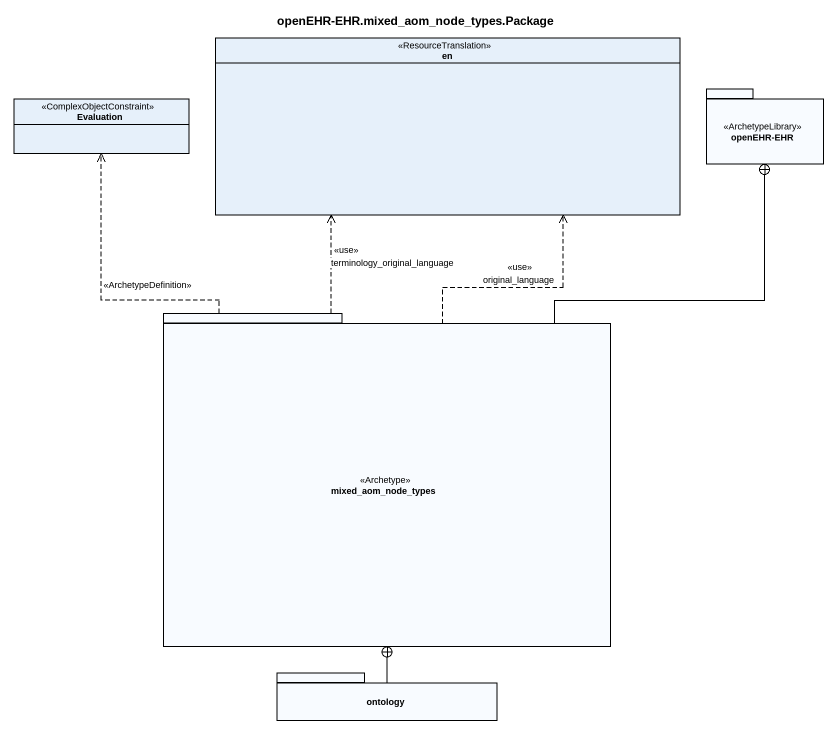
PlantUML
@startuml
title openEHR-EHR.mixed_aom_node_types.Package
hide circle
hide empty members
enum en <<ResourceTranslation>>
class Evaluation <<ComplexObjectConstraint>>
package "openEHR-EHR" as openEHR_EHR <<ArchetypeLibrary>> {
}
package mixed_aom_node_types <<Archetype>> {
}
package ontology {
}
mixed_aom_node_types .up.> en : <<use>>\nterminology_original_language
mixed_aom_node_types .up.> en : <<use>>\noriginal_language
mixed_aom_node_types .up.> Evaluation : <<ArchetypeDefinition>>
mixed_aom_node_types -up-+ openEHR_EHR
ontology -up-+ mixed_aom_node_types
@enduml
